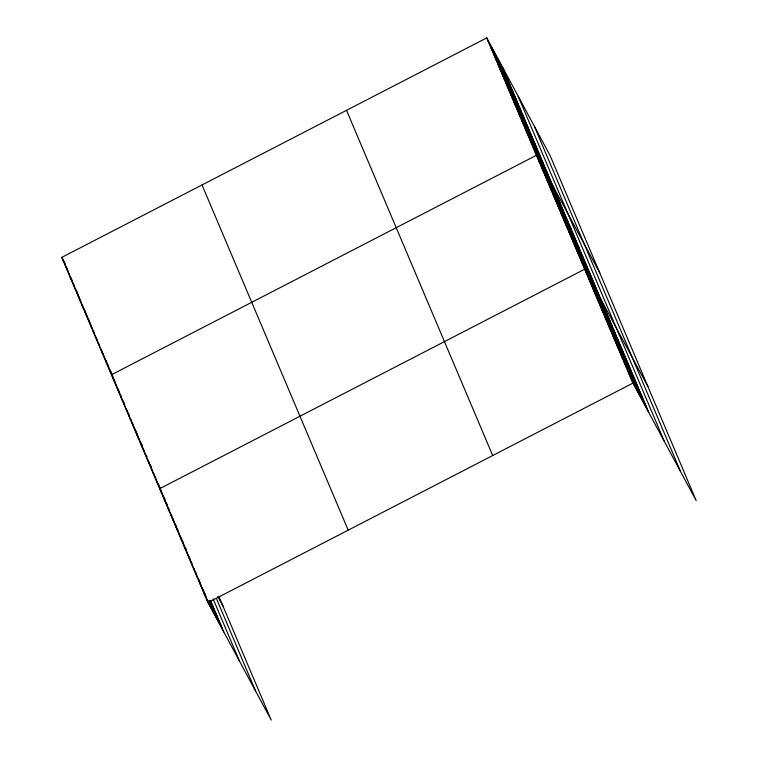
<?xml version="1.0" encoding="UTF-8"?>
<svg xmlns="http://www.w3.org/2000/svg" width="758" height="758" viewBox="0 0 758 758"><rect width="100%" height="100%" fill="white"/><g stroke="black" fill="none" stroke-linecap="round" stroke-linejoin="round"><path stroke-width="1.14" d="M218.986 596.688L271.241 720.1L207.967 602.582L61.786 257.369L486.759 37.9L550.033 155.418L696.214 500.631L632.939 383.112L486.759 37.9M207.967 602.582L632.939 383.112M488.095 41.074L503.918 70.466M489.441 44.248L505.264 73.63M490.786 47.413L506.609 76.804M492.131 50.587L507.955 79.978M493.467 53.761L509.291 83.153M494.813 56.935L510.636 86.327M496.158 60.109L511.982 89.491M497.504 63.274L513.327 92.665M498.84 66.448L514.673 95.84M500.185 69.622L516.009 99.014M501.531 72.796L517.354 102.188M502.876 75.971L518.699 105.353M504.222 79.135L520.045 108.527M505.558 82.309L521.381 111.701M506.903 85.483L522.726 114.875M508.248 88.658L524.072 118.049M509.594 91.832L525.417 121.214M510.93 94.996L526.763 124.388M512.275 98.17L528.099 127.562M513.621 101.345L529.444 130.736M514.966 104.519L530.79 133.91M516.312 107.693L532.135 137.075M517.648 110.858L533.471 140.249M518.993 114.032L534.816 143.423M520.339 117.206L536.162 146.597M521.684 120.38L537.507 149.771M523.02 123.554L538.853 152.936M524.365 126.719L540.189 156.11M525.711 129.893L541.534 159.284M527.056 133.067L542.88 162.458M528.392 136.241L544.225 165.623M529.738 139.415L545.561 168.797M531.083 142.58L546.906 171.971M532.429 145.754L548.252 175.145M533.774 148.928L549.597 178.32M535.11 152.102L550.933 181.484M599.739 272.795L536.456 155.276L111.483 374.736L114.761 380.819M537.801 158.441L553.624 187.823M539.137 161.596L554.96 190.988M540.473 164.761L556.306 194.152M541.818 167.925L557.642 197.317M543.154 171.09L558.978 200.482M544.5 174.255L560.323 203.646M545.836 177.419L561.659 206.811M547.181 180.584L563.005 209.975M548.517 183.749L564.34 213.14M549.853 186.913L565.676 216.305M551.199 190.078L567.022 219.469M552.535 193.243L568.358 222.634M553.88 196.407L569.703 225.799M555.216 199.572L571.039 228.963M556.552 202.737L572.385 232.128M557.897 205.901L573.721 235.293M559.233 209.066L575.057 238.457M560.579 212.231L576.402 241.622M561.915 215.395L577.738 244.787M563.26 218.56L579.084 247.951M564.596 221.724L580.42 251.116M565.932 224.889L581.765 254.281M567.278 228.054L583.101 257.445M568.614 231.218L584.437 260.61M569.959 234.383L585.782 263.775M571.295 237.548L587.118 266.939M572.641 240.712L588.464 270.104M573.977 243.877L589.8 273.268M575.313 247.042L591.145 276.433M576.658 250.206L592.481 279.598M577.994 253.371L593.817 282.762M579.339 256.536L595.163 285.927M580.675 259.7L596.499 289.092M582.021 262.865L597.844 292.256M583.357 266.03L599.18 295.421M647.976 386.713L584.693 269.194L159.73 488.654L162.458 493.723M586.038 272.359L601.861 301.741M587.374 275.524L603.197 304.906M588.72 278.688L604.543 308.07M590.056 281.853L605.879 311.235M591.401 285.017L607.224 314.399M592.737 288.182L608.56 317.564M594.073 291.347L609.906 320.729M595.418 294.511L611.242 323.893M596.754 297.676L612.578 327.058M598.1 300.841L613.923 330.223M599.436 303.996L615.259 333.387M600.781 307.161L616.605 336.552M602.117 310.325L617.941 339.717M603.453 313.49L619.286 342.881M604.799 316.654L620.622 346.046M606.135 319.819L621.958 349.211M607.48 322.984L623.303 352.375M608.816 326.148L624.639 355.54M610.162 329.313L625.985 358.705M611.498 332.478L627.321 361.869M612.834 335.642L628.657 365.034M614.179 338.807L630.002 368.199M615.515 341.972L631.338 371.363M616.86 345.136L632.684 374.528M618.196 348.301L634.02 377.692M619.532 351.466L635.365 380.857M620.878 354.63L636.701 384.022M622.214 357.795L638.037 387.186M623.559 360.96L639.382 390.351M624.895 364.124L640.718 393.516M626.241 367.289L642.064 396.68M627.577 370.454L643.4 399.845M628.913 373.618L644.745 403.01M630.258 376.783L646.081 406.174M631.594 379.947L647.417 409.339M61.786 257.369L65.055 263.443M63.122 260.534L64.762 263.576M64.468 263.708L67.197 268.777M65.813 266.882L68.542 271.951M67.159 270.056L69.338 274.112M68.504 273.231L71.773 279.304M69.84 276.395L72.569 281.464M71.186 279.569L73.914 284.638M72.531 282.743L74.71 286.799M73.877 285.918L77.145 292.001M75.213 289.092L78.491 295.165M76.558 292.256L79.287 297.326M77.903 295.43L80.632 300.5M79.249 298.605L81.428 302.66M80.594 301.779L82.774 305.834M81.93 304.953L85.209 311.026M83.276 308.118L86.005 313.187M84.621 311.292L87.35 316.361M85.967 314.466L89.236 320.549M87.303 317.64L90.031 322.709M88.648 320.814L91.377 325.874M89.994 323.979L92.173 328.034M91.339 327.153L94.608 333.236M92.675 330.327L94.314 333.368M94.02 333.501L96.749 338.57M95.366 336.675L97.545 340.721M96.711 339.84L98.891 343.895M98.057 343.014L99.686 346.055M99.393 346.188L102.122 351.257M100.738 349.362L103.467 354.431M102.084 352.536L104.263 356.582M103.429 355.701L106.698 361.784M104.765 358.875L108.043 364.958M106.111 362.049L108.839 367.118M107.456 365.223L111.274 372.311M108.801 368.397L112.62 375.485M110.147 371.562L113.416 377.645M112.828 377.901L115.557 382.97M114.164 381.066L116.353 385.121M115.51 384.23L118.779 390.313M116.846 387.395L119.575 392.464M118.182 390.56L120.91 395.629M119.527 393.724L121.706 397.779M120.863 396.889L124.141 402.972M122.209 400.053L124.937 405.123M123.545 403.218L124.634 405.246M124.89 406.383L127.069 410.438M126.226 409.547L129.504 415.63M127.562 412.712L129.201 415.754M128.907 415.877L131.636 420.946M130.243 419.041L132.972 424.11M131.589 422.206L133.768 426.261M132.925 425.371L136.203 431.454M134.27 428.535L137.539 434.618M135.606 431.7L138.335 436.769M136.942 434.865L139.671 439.934M138.288 438.029L142.106 445.117M139.624 441.194L142.352 446.263M140.969 444.359L143.698 449.418M142.305 447.523L144.484 451.579M143.65 450.688L146.919 456.761M144.986 453.853L146.626 456.894M146.322 457.017L149.051 462.077M147.668 460.182L151.486 467.269M149.004 463.346L151.193 467.392M150.349 466.511L151.979 469.543M151.685 469.676L154.414 474.735M153.021 472.84L155.75 477.9M154.367 475.996L156.546 480.051M155.703 479.16L158.981 485.243M157.048 482.325L160.317 488.408M158.384 485.49L161.113 490.559M217.783 596.489L223.004 606.182M161.066 491.819L164.884 498.916M162.401 494.983L165.13 500.053M163.747 498.148L167.016 504.231M165.083 501.313L167.272 505.368M166.428 504.477L169.157 509.547M167.764 507.642L169.404 510.684M169.11 510.807L171.839 515.876M170.446 513.971L173.175 519.04M171.782 517.136L173.97 521.191M173.127 520.301L176.396 526.384M174.463 523.465L177.742 529.548M175.809 526.63L178.537 531.699M177.145 529.795L179.333 533.85M178.49 532.959L181.759 539.042M179.826 536.124L183.104 542.207M181.162 539.289L183.891 544.358M182.507 542.453L186.326 549.55M183.843 545.618L186.032 549.673M185.189 548.783L187.368 552.838M186.525 551.947L189.803 558.03M187.87 555.112L190.05 559.167M189.206 558.276L191.935 563.346M190.542 561.441L192.181 564.483M191.888 564.606L194.617 569.675M193.224 567.77L195.952 572.84M194.569 570.935L196.748 574.99M195.905 574.1L199.183 580.183M210.089 600.45L211.728 603.491M197.251 577.264L200.519 583.347M209.795 600.573L213.074 606.656M198.587 580.429L201.315 585.498M209.502 600.696L214.41 609.811M199.923 583.594L203.75 590.681M209.748 601.833L215.755 612.976M201.268 586.758L205.086 593.846M209.454 601.956L217.091 616.14M202.604 589.923L205.882 595.996M208.611 601.066L218.427 619.305M203.949 593.088L206.678 598.147M208.308 601.189L219.773 622.47M205.285 596.252L221.109 625.634M206.631 599.417L222.454 628.799M534.371 126.34L680.561 471.552M518.235 96.37L664.425 441.582M502.582 67.291L648.763 412.504M346.51 110.327L492.7 455.539M202.026 184.943L348.206 530.155M216.722 599.246L255.588 691.012M213.093 598.82L239.452 661.052M210.392 600.327L223.79 631.964"/></g></svg>
